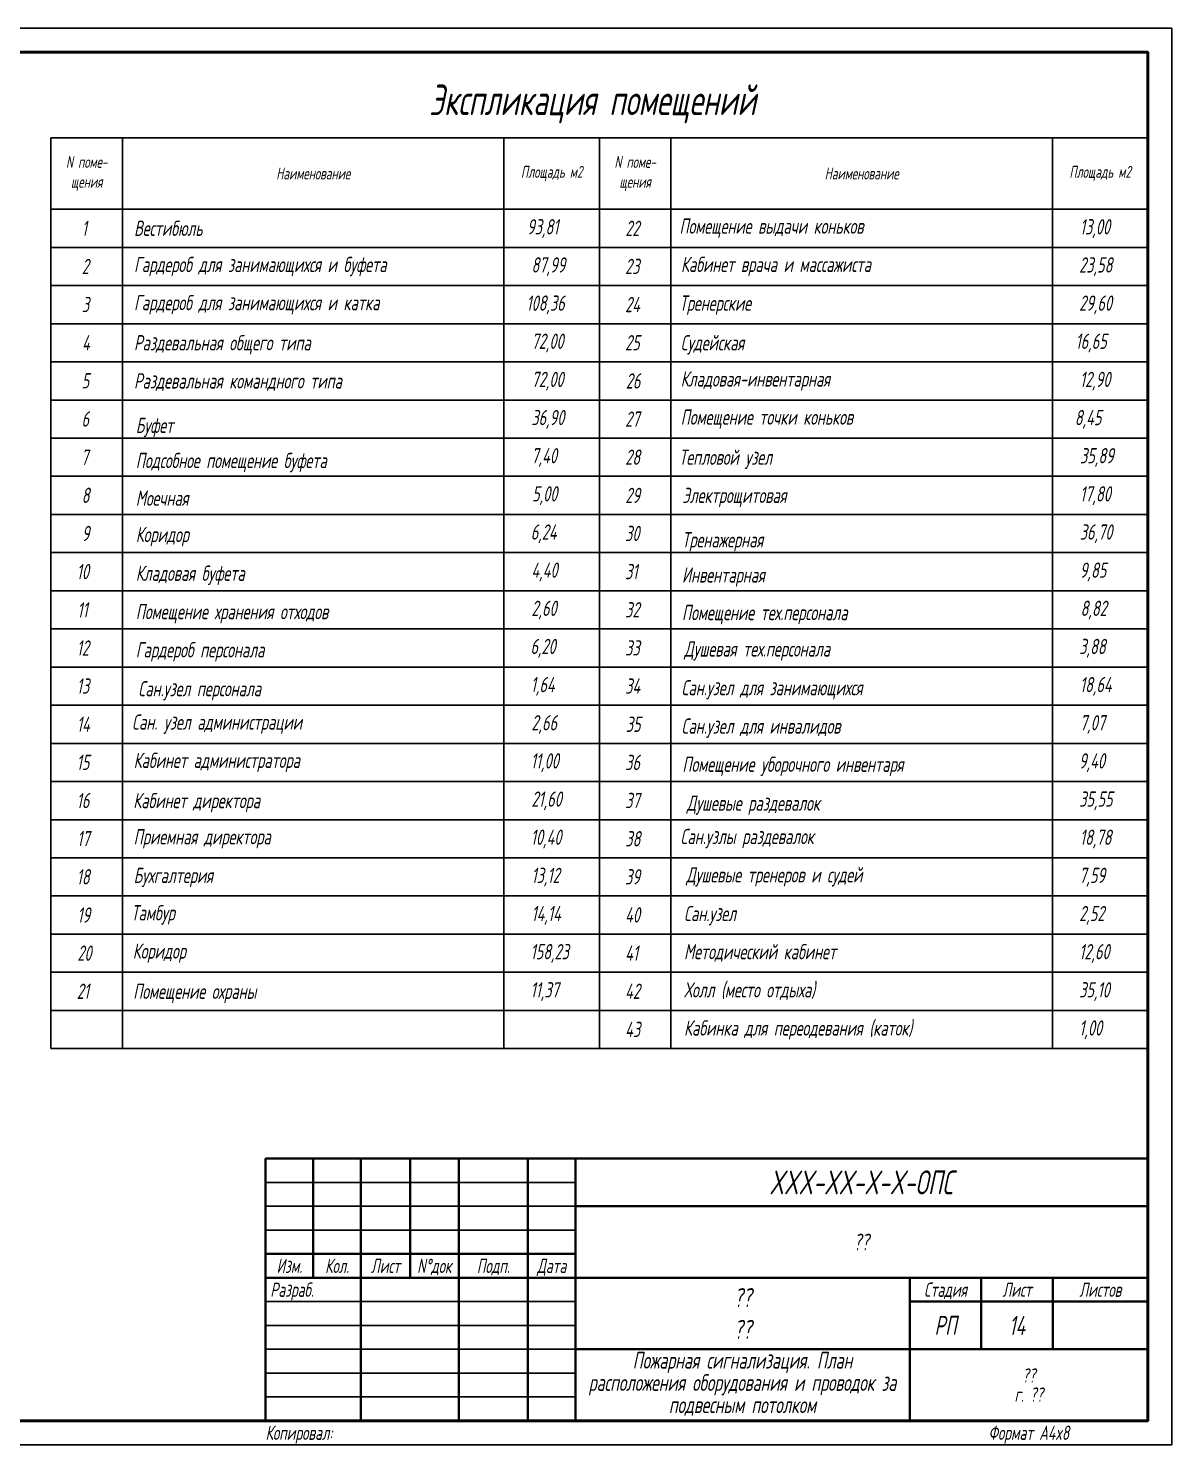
# Model space of a CAD drawing. Extents: x 0 to 1720, y -2086 to 3873.
# Drawn here: x 1480.7 to 1720.4, y -298 to -1 of the extents above; entities that cross this region are included whole.
import ezdxf
from ezdxf.enums import TextEntityAlignment as Align

# ---------------------------------------------------------------- set-up
doc = ezdxf.new("R2010")
doc.units = 0
for name, color, linetype in [('FORMAT', 134, 'Continuous'), ('TEXT', 4, 'Continuous'), ('надписи', 7, 'Continuous')]:
    doc.layers.add(name, color=color, linetype=linetype)
doc.styles.add('R2_5', font='romant.shx', dxfattribs={"width": 0.65, "oblique": 12, "height": 2.5})

msp = doc.modelspace()

# ---------------------------------------------------------------- linework, layer by layer
at = {"layer": 'FORMAT', "lineweight": 40}
for p, q in [((1540.39, -238), (1540.39, -263)), ((1550.39, -238), (1550.39, -293)), ((1560.7, -238), (1560.7, -263)), ((1570.89, -238), (1570.89, -293)), ((1585.39, -238), (1585.39, -293)), ((1595.39, -238), (1595.39, -293)), ((1595.39, -248), (1715.39, -248)), ((1530.39, -258), (1595.39, -258)), ((1530.39, -263), (1715.39, -263)), ((1665.47, -263), (1665.47, -293)), ((1680.47, -263), (1680.47, -278)), ((1695.47, -263), (1695.47, -278)), ((1665.47, -268), (1715.39, -268)), ((1595.39, -278), (1715.39, -278))]:
    msp.add_line(p, q, dxfattribs=at)
at = {"layer": 'FORMAT', "lineweight": -3}
for p, q in [((1530.39, -243), (1595.39, -243)), ((1595.39, -248), (1530.39, -248)), ((1530.39, -253), (1595.39, -253)), ((1530.39, -268), (1595.39, -268)), ((1530.39, -273), (1595.39, -273)), ((1595.39, -278), (1530.39, -278)), ((1530.39, -283), (1595.39, -283)), ((1530.39, -288), (1595.39, -288))]:
    msp.add_line(p, q, dxfattribs=at)
at = {"layer": 'FORMAT'}
msp.add_lwpolyline([(0, -1), (1720.39, -1), (1720.39, -298), (0, -298)], close=True, dxfattribs=at)
at = {"layer": 'FORMAT', "lineweight": 50}
msp.add_lwpolyline([(20, -293), (20, -6), (1715.39, -6), (1715.39, -293)], close=True, dxfattribs=at)
at = {"layer": 'FORMAT', "lineweight": 40}
msp.add_lwpolyline([(1530.39, -293), (1715.39, -293), (1715.39, -238), (1530.39, -238)], close=True, dxfattribs=at)
at = {"layer": 'надписи'}
for p, q in [((1485.39, -23.94), (1500.39, -23.94)), ((1485.39, -23.94), (1485.39, -38.94)), ((1500.39, -23.94), (1580.39, -23.94)), ((1500.39, -23.94), (1500.39, -38.94)), ((1580.39, -23.94), (1600.39, -23.94)), ((1580.39, -23.94), (1580.39, -38.94)), ((1600.39, -23.94), (1600.39, -38.94)), ((1600.39, -23.94), (1615.39, -23.94)), ((1600.39, -23.94), (1600.39, -38.94)), ((1615.39, -23.94), (1695.39, -23.94)), ((1615.39, -23.94), (1615.39, -38.94)), ((1695.39, -23.94), (1715.39, -23.94)), ((1695.39, -23.94), (1695.39, -38.94)), ((1715.39, -23.94), (1715.39, -38.94)), ((1485.39, -38.94), (1500.39, -38.94)), ((1485.39, -38.94), (1485.39, -46.94)), ((1485.39, -38.94), (1500.39, -38.94)), ((1500.39, -38.94), (1580.39, -38.94)), ((1500.39, -38.94), (1500.39, -46.94)), ((1500.39, -38.94), (1580.39, -38.94)), ((1580.39, -38.94), (1600.39, -38.94)), ((1580.39, -38.94), (1580.39, -46.94)), ((1580.39, -38.94), (1600.39, -38.94)), ((1600.39, -38.94), (1600.39, -46.94)), ((1600.39, -38.94), (1615.39, -38.94)), ((1600.39, -38.94), (1600.39, -46.94)), ((1600.39, -38.94), (1615.39, -38.94)), ((1615.39, -38.94), (1695.39, -38.94)), ((1615.39, -38.94), (1615.39, -46.94)), ((1615.39, -38.94), (1695.39, -38.94)), ((1695.39, -38.94), (1715.39, -38.94)), ((1695.39, -38.94), (1695.39, -46.94)), ((1695.39, -38.94), (1715.39, -38.94)), ((1715.39, -38.94), (1715.39, -46.94)), ((1485.39, -46.94), (1500.39, -46.94)), ((1485.39, -46.94), (1485.39, -54.94)), ((1500.39, -46.94), (1580.39, -46.94)), ((1500.39, -46.94), (1500.39, -54.94)), ((1580.39, -46.94), (1600.39, -46.94)), ((1580.39, -46.94), (1580.39, -54.94)), ((1600.39, -46.94), (1600.39, -54.94)), ((1600.39, -46.94), (1615.39, -46.94)), ((1600.39, -46.94), (1600.39, -54.94)), ((1615.39, -46.94), (1695.39, -46.94)), ((1615.39, -46.94), (1615.39, -54.94)), ((1695.39, -46.94), (1715.39, -46.94)), ((1695.39, -46.94), (1695.39, -54.94)), ((1715.39, -46.94), (1715.39, -54.94)), ((1485.39, -54.94), (1500.39, -54.94)), ((1485.39, -54.94), (1485.39, -62.94)), ((1500.39, -54.94), (1580.39, -54.94)), ((1500.39, -54.94), (1500.39, -62.94)), ((1580.39, -54.94), (1600.39, -54.94)), ((1580.39, -54.94), (1580.39, -62.94)), ((1600.39, -54.94), (1600.39, -62.94)), ((1600.39, -54.94), (1615.39, -54.94)), ((1600.39, -54.94), (1600.39, -62.94)), ((1615.39, -54.94), (1695.39, -54.94)), ((1615.39, -54.94), (1615.39, -62.94)), ((1695.39, -54.94), (1715.39, -54.94)), ((1695.39, -54.94), (1695.39, -62.94)), ((1715.39, -54.94), (1715.39, -62.94)), ((1485.39, -62.94), (1500.39, -62.94)), ((1485.39, -62.94), (1485.39, -70.94)), ((1500.39, -62.94), (1580.39, -62.94)), ((1500.39, -62.94), (1500.39, -70.94)), ((1580.39, -62.94), (1600.39, -62.94)), ((1580.39, -62.94), (1580.39, -70.94)), ((1600.39, -62.94), (1600.39, -70.94)), ((1600.39, -62.94), (1615.39, -62.94)), ((1600.39, -62.94), (1600.39, -70.94)), ((1615.39, -62.94), (1695.39, -62.94)), ((1615.39, -62.94), (1615.39, -70.94)), ((1695.39, -62.94), (1715.39, -62.94)), ((1695.39, -62.94), (1695.39, -70.94)), ((1715.39, -62.94), (1715.39, -70.94)), ((1485.39, -70.94), (1500.39, -70.94)), ((1485.39, -70.94), (1485.39, -78.94)), ((1500.39, -70.94), (1580.39, -70.94)), ((1500.39, -70.94), (1500.39, -78.94)), ((1580.39, -70.94), (1600.39, -70.94)), ((1580.39, -70.94), (1580.39, -78.94)), ((1600.39, -70.94), (1600.39, -78.94)), ((1600.39, -70.94), (1615.39, -70.94)), ((1600.39, -70.94), (1600.39, -78.94)), ((1615.39, -70.94), (1695.39, -70.94)), ((1615.39, -70.94), (1615.39, -78.94)), ((1695.39, -70.94), (1715.39, -70.94)), ((1695.39, -70.94), (1695.39, -78.94)), ((1715.39, -70.94), (1715.39, -78.94)), ((1485.39, -78.94), (1500.39, -78.94)), ((1485.39, -78.94), (1485.39, -86.94)), ((1500.39, -78.94), (1580.39, -78.94)), ((1500.39, -78.94), (1500.39, -86.94)), ((1580.39, -78.94), (1600.39, -78.94)), ((1580.39, -78.94), (1580.39, -86.94)), ((1600.39, -78.94), (1600.39, -86.94)), ((1600.39, -78.94), (1615.39, -78.94)), ((1600.39, -78.94), (1600.39, -86.94)), ((1615.39, -78.94), (1695.39, -78.94)), ((1615.39, -78.94), (1615.39, -86.94)), ((1695.39, -78.94), (1715.39, -78.94)), ((1695.39, -78.94), (1695.39, -86.94)), ((1715.39, -78.94), (1715.39, -86.94)), ((1485.39, -86.94), (1500.39, -86.94)), ((1485.39, -86.94), (1485.39, -94.94)), ((1500.39, -86.94), (1580.39, -86.94)), ((1500.39, -86.94), (1500.39, -94.94)), ((1580.39, -86.94), (1600.39, -86.94)), ((1580.39, -86.94), (1580.39, -94.94)), ((1600.39, -86.94), (1600.39, -94.94)), ((1600.39, -86.94), (1615.39, -86.94)), ((1600.39, -86.94), (1600.39, -94.94)), ((1615.39, -86.94), (1695.39, -86.94)), ((1615.39, -86.94), (1615.39, -94.94)), ((1695.39, -86.94), (1715.39, -86.94)), ((1695.39, -86.94), (1695.39, -94.94)), ((1715.39, -86.94), (1715.39, -94.94)), ((1485.39, -94.94), (1500.39, -94.94)), ((1485.39, -94.94), (1485.39, -102.94)), ((1500.39, -94.94), (1580.39, -94.94)), ((1500.39, -94.94), (1500.39, -102.94)), ((1580.39, -94.94), (1600.39, -94.94)), ((1580.39, -94.94), (1580.39, -102.94)), ((1600.39, -94.94), (1600.39, -102.94)), ((1600.39, -94.94), (1615.39, -94.94)), ((1600.39, -94.94), (1600.39, -102.94)), ((1615.39, -94.94), (1695.39, -94.94)), ((1615.39, -94.94), (1615.39, -102.94)), ((1695.39, -94.94), (1715.39, -94.94)), ((1695.39, -94.94), (1695.39, -102.94)), ((1715.39, -94.94), (1715.39, -102.94)), ((1485.39, -102.94), (1500.39, -102.94)), ((1485.39, -102.94), (1485.39, -110.94)), ((1500.39, -102.94), (1580.39, -102.94)), ((1500.39, -102.94), (1500.39, -110.94)), ((1580.39, -102.94), (1600.39, -102.94)), ((1580.39, -102.94), (1580.39, -110.94)), ((1600.39, -102.94), (1600.39, -110.94)), ((1600.39, -102.94), (1615.39, -102.94)), ((1600.39, -102.94), (1600.39, -110.94)), ((1615.39, -102.94), (1695.39, -102.94)), ((1615.39, -102.94), (1615.39, -110.94)), ((1695.39, -102.94), (1715.39, -102.94)), ((1695.39, -102.94), (1695.39, -110.94)), ((1715.39, -102.94), (1715.39, -110.94)), ((1485.39, -110.94), (1500.39, -110.94)), ((1485.39, -110.94), (1485.39, -118.94)), ((1500.39, -110.94), (1580.39, -110.94)), ((1500.39, -110.94), (1500.39, -118.94)), ((1580.39, -110.94), (1600.39, -110.94)), ((1580.39, -110.94), (1580.39, -118.94)), ((1600.39, -110.94), (1600.39, -118.94)), ((1600.39, -110.94), (1615.39, -110.94)), ((1600.39, -110.94), (1600.39, -118.94)), ((1615.39, -110.94), (1695.39, -110.94)), ((1615.39, -110.94), (1615.39, -118.94)), ((1695.39, -110.94), (1715.39, -110.94)), ((1695.39, -110.94), (1695.39, -118.94)), ((1715.39, -110.94), (1715.39, -118.94)), ((1485.39, -118.94), (1500.39, -118.94)), ((1485.39, -118.94), (1485.39, -126.94)), ((1500.39, -118.94), (1580.39, -118.94)), ((1500.39, -118.94), (1500.39, -126.94)), ((1580.39, -118.94), (1600.39, -118.94)), ((1580.39, -118.94), (1580.39, -126.94)), ((1600.39, -118.94), (1600.39, -126.94)), ((1600.39, -118.94), (1615.39, -118.94)), ((1600.39, -118.94), (1600.39, -126.94)), ((1615.39, -118.94), (1695.39, -118.94)), ((1615.39, -118.94), (1615.39, -126.94)), ((1695.39, -118.94), (1715.39, -118.94)), ((1695.39, -118.94), (1695.39, -126.94)), ((1715.39, -118.94), (1715.39, -126.94)), ((1485.39, -126.94), (1500.39, -126.94)), ((1485.39, -126.94), (1485.39, -134.94)), ((1500.39, -126.94), (1580.39, -126.94)), ((1500.39, -126.94), (1500.39, -134.94)), ((1580.39, -126.94), (1600.39, -126.94)), ((1580.39, -126.94), (1580.39, -134.94)), ((1600.39, -126.94), (1600.39, -134.94)), ((1600.39, -126.94), (1615.39, -126.94)), ((1600.39, -126.94), (1600.39, -134.94)), ((1615.39, -126.94), (1695.39, -126.94)), ((1615.39, -126.94), (1615.39, -134.94)), ((1695.39, -126.94), (1715.39, -126.94)), ((1695.39, -126.94), (1695.39, -134.94)), ((1715.39, -126.94), (1715.39, -134.94)), ((1485.39, -134.94), (1500.39, -134.94)), ((1485.39, -134.94), (1485.39, -142.94)), ((1500.39, -134.94), (1580.39, -134.94)), ((1500.39, -134.94), (1500.39, -142.94)), ((1580.39, -134.94), (1600.39, -134.94)), ((1580.39, -134.94), (1580.39, -142.94)), ((1600.39, -134.94), (1600.39, -142.94)), ((1600.39, -134.94), (1615.39, -134.94)), ((1600.39, -134.94), (1600.39, -142.94)), ((1615.39, -134.94), (1695.39, -134.94)), ((1615.39, -134.94), (1615.39, -142.94)), ((1695.39, -134.94), (1715.39, -134.94)), ((1695.39, -134.94), (1695.39, -142.94)), ((1715.39, -134.94), (1715.39, -142.94)), ((1485.39, -142.94), (1500.39, -142.94)), ((1485.39, -142.94), (1485.39, -150.94)), ((1500.39, -142.94), (1580.39, -142.94)), ((1500.39, -142.94), (1500.39, -150.94)), ((1580.39, -142.94), (1600.39, -142.94)), ((1580.39, -142.94), (1580.39, -150.94)), ((1600.39, -142.94), (1600.39, -150.94)), ((1600.39, -142.94), (1615.39, -142.94)), ((1600.39, -142.94), (1600.39, -150.94)), ((1615.39, -142.94), (1695.39, -142.94)), ((1615.39, -142.94), (1615.39, -150.94)), ((1695.39, -142.94), (1715.39, -142.94)), ((1695.39, -142.94), (1695.39, -150.94)), ((1715.39, -142.94), (1715.39, -150.94)), ((1485.39, -150.94), (1500.39, -150.94)), ((1485.39, -150.94), (1485.39, -158.94)), ((1500.39, -150.94), (1580.39, -150.94)), ((1500.39, -150.94), (1500.39, -158.94)), ((1580.39, -150.94), (1600.39, -150.94)), ((1580.39, -150.94), (1580.39, -158.94)), ((1600.39, -150.94), (1600.39, -158.94)), ((1600.39, -150.94), (1615.39, -150.94)), ((1600.39, -150.94), (1600.39, -158.94)), ((1615.39, -150.94), (1695.39, -150.94)), ((1615.39, -150.94), (1615.39, -158.94)), ((1695.39, -150.94), (1715.39, -150.94)), ((1695.39, -150.94), (1695.39, -158.94)), ((1715.39, -150.94), (1715.39, -158.94)), ((1485.39, -158.94), (1500.39, -158.94)), ((1485.39, -158.94), (1485.39, -166.94)), ((1500.39, -158.94), (1580.39, -158.94)), ((1500.39, -158.94), (1500.39, -166.94)), ((1580.39, -158.94), (1600.39, -158.94)), ((1580.39, -158.94), (1580.39, -166.94)), ((1600.39, -158.94), (1600.39, -166.94)), ((1600.39, -158.94), (1615.39, -158.94)), ((1600.39, -158.94), (1600.39, -166.94)), ((1615.39, -158.94), (1695.39, -158.94)), ((1615.39, -158.94), (1615.39, -166.94)), ((1695.39, -158.94), (1715.39, -158.94)), ((1695.39, -158.94), (1695.39, -166.94)), ((1715.39, -158.94), (1715.39, -166.94)), ((1485.39, -166.94), (1500.39, -166.94)), ((1485.39, -166.94), (1500.39, -166.94)), ((1485.39, -166.94), (1485.39, -174.94)), ((1500.39, -166.94), (1580.39, -166.94)), ((1500.39, -166.94), (1580.39, -166.94)), ((1500.39, -166.94), (1500.39, -174.94)), ((1580.39, -166.94), (1600.39, -166.94)), ((1580.39, -166.94), (1600.39, -166.94)), ((1580.39, -166.94), (1580.39, -174.94)), ((1600.39, -166.94), (1600.39, -174.94)), ((1600.39, -166.94), (1615.39, -166.94)), ((1600.39, -166.94), (1615.39, -166.94)), ((1600.39, -166.94), (1600.39, -174.94)), ((1615.39, -166.94), (1695.39, -166.94)), ((1615.39, -166.94), (1695.39, -166.94)), ((1615.39, -166.94), (1615.39, -174.94)), ((1695.39, -166.94), (1715.39, -166.94)), ((1695.39, -166.94), (1715.39, -166.94)), ((1695.39, -166.94), (1695.39, -174.94)), ((1715.39, -166.94), (1715.39, -174.94)), ((1485.39, -174.94), (1500.39, -174.94)), ((1485.39, -174.94), (1485.39, -182.94)), ((1500.39, -174.94), (1580.39, -174.94)), ((1500.39, -174.94), (1500.39, -182.94)), ((1580.39, -174.94), (1600.39, -174.94)), ((1580.39, -174.94), (1580.39, -182.94)), ((1600.39, -174.94), (1600.39, -182.94)), ((1600.39, -174.94), (1615.39, -174.94)), ((1600.39, -174.94), (1600.39, -182.94)), ((1615.39, -174.94), (1695.39, -174.94)), ((1615.39, -174.94), (1615.39, -182.94)), ((1695.39, -174.94), (1715.39, -174.94)), ((1695.39, -174.94), (1695.39, -182.94)), ((1715.39, -174.94), (1715.39, -182.94)), ((1485.39, -182.94), (1500.39, -182.94)), ((1485.39, -182.94), (1485.39, -190.94)), ((1500.39, -182.94), (1580.39, -182.94)), ((1500.39, -182.94), (1500.39, -190.94)), ((1580.39, -182.94), (1600.39, -182.94)), ((1580.39, -182.94), (1580.39, -190.94)), ((1600.39, -182.94), (1600.39, -190.94)), ((1600.39, -182.94), (1615.39, -182.94)), ((1600.39, -182.94), (1600.39, -190.94)), ((1615.39, -182.94), (1695.39, -182.94)), ((1615.39, -182.94), (1615.39, -190.94)), ((1695.39, -182.94), (1715.39, -182.94)), ((1695.39, -182.94), (1695.39, -190.94)), ((1715.39, -182.94), (1715.39, -190.94)), ((1485.39, -190.94), (1500.39, -190.94)), ((1485.39, -190.94), (1485.39, -214.94)), ((1500.39, -190.94), (1580.39, -190.94)), ((1500.39, -190.94), (1500.39, -214.94)), ((1580.39, -190.94), (1600.39, -190.94)), ((1580.39, -190.94), (1580.39, -214.94)), ((1600.39, -190.94), (1600.39, -214.94)), ((1600.39, -190.94), (1615.39, -190.94)), ((1600.39, -190.94), (1600.39, -214.94)), ((1615.39, -190.94), (1695.39, -190.94)), ((1615.39, -190.94), (1615.39, -214.94)), ((1695.39, -190.94), (1715.39, -190.94)), ((1695.39, -190.94), (1695.39, -214.94)), ((1715.39, -190.94), (1715.39, -198.94)), ((1485.39, -198.94), (1500.39, -198.94)), ((1500.39, -198.94), (1580.39, -198.94)), ((1580.39, -198.94), (1600.39, -198.94)), ((1600.39, -198.94), (1615.39, -198.94)), ((1615.39, -198.94), (1695.39, -198.94)), ((1695.39, -198.94), (1715.39, -198.94)), ((1715.39, -198.94), (1715.39, -206.94)), ((1485.39, -206.94), (1500.39, -206.94)), ((1485.39, -206.94), (1500.39, -206.94)), ((1500.39, -206.94), (1580.39, -206.94)), ((1500.39, -206.94), (1580.39, -206.94)), ((1580.39, -206.94), (1600.39, -206.94)), ((1580.39, -206.94), (1600.39, -206.94)), ((1600.39, -206.94), (1615.39, -206.94)), ((1600.39, -206.94), (1615.39, -206.94)), ((1615.39, -206.94), (1695.39, -206.94)), ((1615.39, -206.94), (1695.39, -206.94)), ((1695.39, -206.94), (1715.39, -206.94)), ((1695.39, -206.94), (1715.39, -206.94)), ((1715.39, -206.94), (1715.39, -214.94)), ((1715.39, -206.94), (1715.39, -214.94)), ((1485.39, -214.94), (1500.39, -214.94)), ((1500.39, -214.94), (1580.39, -214.94)), ((1580.39, -214.94), (1600.39, -214.94)), ((1600.39, -214.94), (1615.39, -214.94)), ((1615.39, -214.94), (1695.39, -214.94)), ((1695.39, -214.94), (1715.39, -214.94))]:
    msp.add_line(p, q, dxfattribs=at)

# ---------------------------------------------------------------- texts
at = {"layer": 'FORMAT', "style": 'R2_5', "oblique": 12, "width": 0.65}
for s, p in [('Изм.', (1535.39, -262)), ('Кол.', (1545.39, -262)), ('Лист', (1555.54, -262)), ('N%%dдок', (1565.79, -262)), ('Подп.', (1578.14, -262)), ('Дата', (1590.39, -262))]:
    msp.add_text(s, height=3, dxfattribs=at).set_placement(p, align=Align.CENTER)
msp.add_text('Разраб.', height=3, dxfattribs=at).set_placement((1531.39, -267))
for s, height, p in [('Стадия', 3, (1672.97, -265.5)), ('Лист', 3, (1687.97, -265.5)), ('Листов', 3, (1705.43, -265.5)), ('РП', 4, (1672.97, -273)), ('Формат А4x8', 3, (1690.43, -295.5))]:
    msp.add_text(s, height=height, dxfattribs=at).set_placement(p, align=Align.MIDDLE_CENTER)
msp.add_text('Копировал:', height=3, dxfattribs=at).set_placement((1530.39, -295.5), align=Align.MIDDLE_LEFT)
at = {"layer": 'FORMAT', "insert": (1690.43, -285.5), "char_height": 3, "width": 48.2605, "attachment_point": 5, "line_spacing_factor": 0.8, "style": 'R2_5'}
msp.add_mtext('??\\Pг. ??', dxfattribs=at)
at = {"layer": 'TEXT', "style": 'R2_5', "oblique": 12, "width": 0.65}
for s, height, p in [('Экспликация помещений', 6.4, (1564.7, -19.2)), ('1', 3.2, (1491.85, -44.54)), ('Вестибюль', 3.2, (1502.83, -44.53)), ('93,81', 3.2, (1585.23, -44.22)), ('22', 3.2, (1605.83, -44.54)), ('Помещение выдачи коньков', 3.2, (1617.19, -44.07)), ('13,00', 3.2, (1701.15, -44.22)), ('2', 3.2, (1491.86, -52.54)), ('Гардероб для занимающихся и буфета', 3.2, (1502.83, -52.12)), ('87,99', 3.2, (1586.15, -52.22)), ('23', 3.2, (1605.78, -52.52)), ('Кабинет врача и массажиста', 3.2, (1617.51, -52.1)), ('23,58', 3.2, (1701, -52.22)), ('3', 3.2, (1491.88, -60.52)), ('Гардероб для занимающихся и катка', 3.2, (1502.83, -60.12)), ('108,36', 3.2, (1585.08, -60.22)), ('24', 3.2, (1605.79, -60.52)), ('Тренерские', 3.2, (1617.18, -60.22)), ('29,60', 3.2, (1701, -60.22)), ('4', 3.2, (1491.92, -68.54)), ('Раздевальная общего типа', 3.2, (1502.82, -68.53)), ('72,00', 3.2, (1586.17, -68.22)), ('25', 3.2, (1605.79, -68.52)), ('Судейская', 3.2, (1617.45, -68.53)), ('16,65', 3.2, (1700.23, -68.22)), ('5', 3.2, (1491.83, -76.51)), ('Раздевальная командного типа', 3.2, (1502.82, -76.53)), ('72,00', 3.2, (1586.17, -76.22)), ('26', 3.2, (1605.93, -76.54)), ('Кладовая-инвентарная', 3.2, (1617.45, -76.12)), ('12,90', 3.2, (1701.15, -76.22)), ('6', 3.2, (1491.81, -84.52)), ('Буфет', 3.2, (1503.19, -85.85)), ('36,90', 3.2, (1586.12, -84.22)), ('27', 3.2, (1605.8, -84.54)), ('Помещение точки коньков', 3.2, (1617.45, -84.12)), ('8,45', 3.2, (1700.08, -84.22)), ('7,40', 3.2, (1586.13, -92.22)), ('35,89', 3.2, (1701.17, -92.22)), ('7', 3.2, (1491.7, -92.54)), ('Подсобное помещение буфета', 3.2, (1503.19, -93.22)), ('28', 3.2, (1605.81, -92.52)), ('Тепловой узел', 3.2, (1617.1, -92.53)), ('8', 3.2, (1491.84, -100.52)), ('Моечная', 3.2, (1503.19, -101.11)), ('5,00', 3.2, (1586.29, -100.22)), ('29', 3.2, (1605.83, -100.54)), ('Электрощитовая', 3.2, (1617.79, -100.53)), ('17,80', 3.2, (1701.17, -100.22)), ('9', 3.2, (1491.87, -108.52)), ('Коридор', 3.2, (1503.19, -108.74)), ('6,24', 3.2, (1586.01, -108.22)), ('30', 3.2, (1605.78, -108.52)), ('Тренажерная', 3.2, (1617.72, -109.85)), ('36,70', 3.2, (1701.12, -108.22)), ('10', 3.2, (1490.79, -116.52)), ('Кладовая буфета', 3.2, (1503.19, -116.86)), ('4,40', 3.2, (1586.15, -116.22)), ('31', 3.2, (1605.79, -116.52)), ('Инвентарная', 3.2, (1617.72, -117.22)), ('9,85', 3.2, (1701.13, -116.22)), ('11', 3.2, (1490.93, -124.54)), ('Помещение хранения отходов', 3.2, (1503.19, -124.91)), ('2,60', 3.2, (1586.15, -124.22)), ('32', 3.2, (1605.79, -124.52)), ('8,82', 3.2, (1701.29, -124.22)), ('Помещение тех.персонала', 3.2, (1617.72, -125.11)), ('12', 3.2, (1490.8, -132.54)), ('Гардероб персонала', 3.2, (1503.19, -132.92)), ('6,20', 3.2, (1585.95, -132.22)), ('33', 3.2, (1605.79, -132.52)), ('Душевая тех.персонала ', 3.2, (1618.19, -132.74)), ('3,88', 3.2, (1701.01, -132.22)), ('13', 3.2, (1490.81, -140.52)), ('Сан.узел персонала', 3.2, (1503.72, -141.07)), ('1,64', 3.2, (1586, -140.22)), ('34', 3.2, (1605.79, -140.52)), ('Сан.узел для занимающихся', 3.2, (1617.61, -140.86)), ('18,64', 3.2, (1701.15, -140.22)), ('14', 3.2, (1490.83, -148.54)), ('Сан. узел администрации', 3.2, (1502.41, -148.07)), ('2,66', 3.2, (1586.15, -148.22)), ('35', 3.2, (1605.93, -148.54)), ('7,07', 3.2, (1701.15, -148.22)), ('Сан.узел для инвалидов', 3.2, (1617.61, -148.91)), ('15', 3.2, (1490.78, -156.52)), ('Кабинет администратора', 3.2, (1502.74, -156.1)), ('11,00', 3.2, (1586, -156.22)), ('36', 3.2, (1605.8, -156.54)), ('Помещение уборочного инвентаря', 3.2, (1617.8, -156.92)), ('9,40', 3.2, (1700.95, -156.22)), ('16', 3.2, (1490.79, -164.52)), ('Кабинет директора', 3.2, (1502.66, -164.54)), ('21,60', 3.2, (1586.15, -164.22)), ('37', 3.2, (1605.81, -164.52)), ('Душевые раздевалок', 3.2, (1618.72, -165.07)), ('35,55', 3.2, (1701, -164.22)), ('Приемная директора', 3.2, (1502.74, -172.12)), ('10,40', 3.2, (1586.01, -172.22)), ('Сан.узлы раздевалок', 3.2, (1617.4, -172.07)), ('18,78', 3.2, (1701.15, -172.22)), ('17', 3.2, (1490.88, -172.52)), ('38', 3.2, (1605.83, -172.54)), ('18', 3.2, (1490.79, -180.52)), ('Бухгалтерия', 3.2, (1502.74, -180.22)), ('13,12', 3.2, (1586.15, -180.22)), ('39', 3.2, (1605.78, -180.52)), ('Душевые тренеров и судей', 3.2, (1618.61, -180.1)), ('7,59', 3.2, (1701, -180.22)), ('19', 3.2, (1490.93, -188.54)), ('Тамбур', 3.2, (1502.22, -188.07)), ('14,14', 3.2, (1586.15, -188.22)), ('40', 3.2, (1605.79, -188.52)), ('Сан.узел', 3.2, (1618.15, -188.22)), ('2,52', 3.2, (1701, -188.22)), ('Коридор', 3.2, (1502.56, -196.09)), ('158,23', 3.2, (1585.95, -196.22)), ('Методический кабинет', 3.2, (1618.15, -196.22)), ('12,60', 3.2, (1701, -196.22)), ('20', 3.2, (1490.93, -196.54)), ('41', 3.2, (1605.79, -196.52)), ('21', 3.2, (1490.81, -204.52)), ('Помещение охраны', 3.2, (1502.64, -204.53)), ('11,37', 3.2, (1585.95, -204.22)), ('42', 3.2, (1605.79, -204.52)), ('Холл (место отдыха)', 3.2, (1618.15, -204.22)), ('35,10', 3.2, (1701, -204.22)), ('43', 3.2, (1605.79, -212.52)), ('Кабинка для переодевания (каток)', 3.2, (1618.15, -212.22)), ('1,00', 3.2, (1701, -212.22))]:
    msp.add_text(s, height=height, dxfattribs=at).set_placement(p)
msp.add_text('14', height=4, dxfattribs=at).set_placement((1687.97, -273), align=Align.MIDDLE_CENTER)
at = {"layer": 'TEXT', "attachment_point": 5, "style": 'R2_5'}
for s, insert, char_height, width in [('N поме- щения', (1492.89, -31.44), 2.5, 12), ('N поме- щения', (1607.89, -31.44), 2.5, 12), ('Наименование', (1540.39, -31.44), 2.5, 77), ('Площадь м2', (1590.39, -31.44), 2.5, 17), ('Наименование', (1655.39, -31.44), 2.5, 77), ('Площадь м2', (1705.39, -31.44), 2.5, 17), ('??', (1655.29, -255.5), 3.5, 120), ('??\\P??', (1630.44, -270.5), 4, 70)]:
    msp.add_mtext(s, dxfattribs=dict(at, insert=insert, char_height=char_height, width=width))
for s, insert, char_height, width, line_spacing_factor in [('XXX-XX-X-X-ОПС', (1655.29, -243), 5, 120, 0.800004), ('Пожарная сигнализация. План расположения оборудования и проводок за подвесным потолком', (1630.39, -285.25), 3.5, 70, 0.8)]:
    msp.add_mtext(s, dxfattribs=dict(at, insert=insert, char_height=char_height, width=width, line_spacing_factor=line_spacing_factor))

doc.saveas('drawing.dxf')
